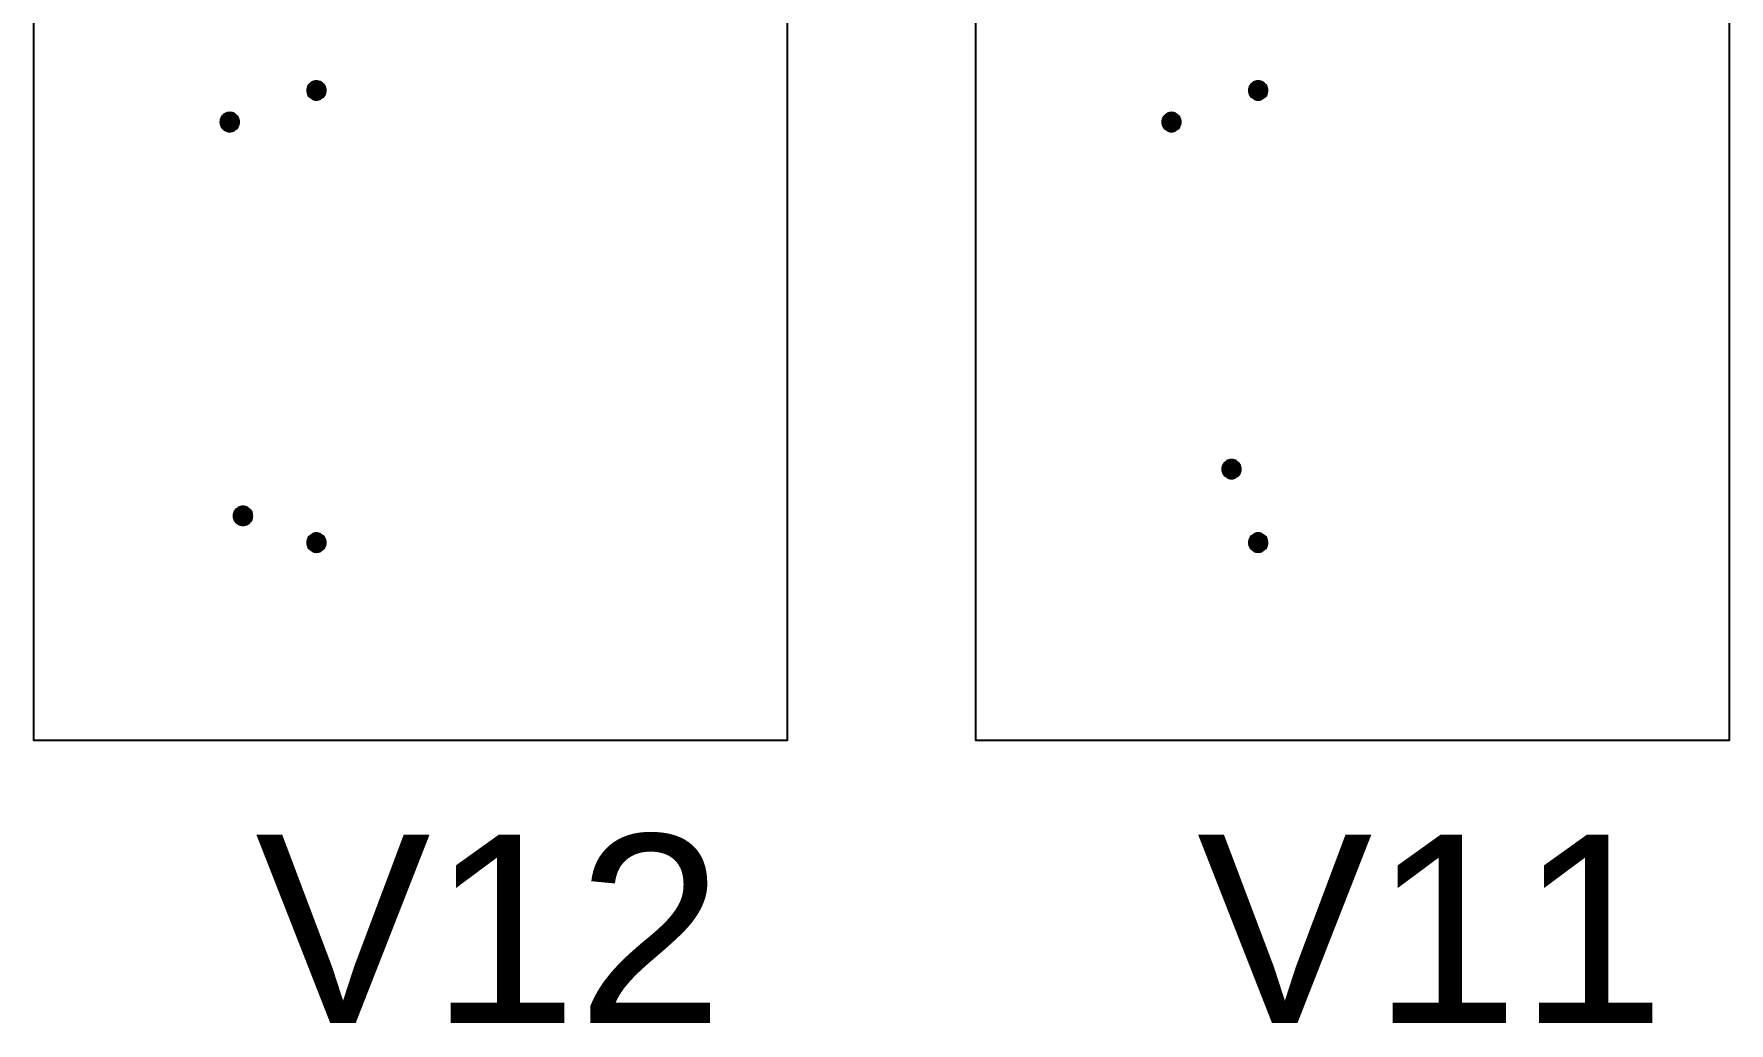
# Model space of a CAD drawing. Extents: x -2 to 177, y -6 to 16.
# Drawn here: x 8 to 17, y 5 to 10.25 of the extents above; entities that cross this region are included whole.
import ezdxf

# ---------------------------------------------------------------- set-up
doc = ezdxf.new("R2010")
doc.units = 0
doc.layers.get('0').update_dxf_attribs({"color": 255, "linetype": 'continuous'})
for name, color, linetype in [('Outline', 1, 'continuous'), ('V11', 46, 'continuous'), ('V12', 96, 'continuous')]:
    doc.layers.add(name, color=color, linetype=linetype)
doc.styles.get("Standard").update_dxf_attribs({"font": 'ARIAL.TTF'})

msp = doc.modelspace()

# ---------------------------------------------------------------- linework, layer by layer
at = {"layer": 'Outline'}
for points in [[(12, 15.5), (12, 6.5), (8, 6.5), (8, 15.5)], [(17, 15.5), (17, 6.5), (13, 6.5), (13, 15.5)]]:
    msp.add_lwpolyline(points, close=True, dxfattribs=at)
at = {"layer": 'V11'}
for points in [[(14.55, 9.95), (14.5496, 9.9565), (14.5483, 9.9629), (14.5462, 9.9691), (14.5433, 9.975), (14.5397, 9.9804), (14.5354, 9.9854), (14.5304, 9.9897), (14.525, 9.9933), (14.5191, 9.9962), (14.5129, 9.9983), (14.5065, 9.9996), (14.5, 10), (14.4935, 9.9996), (14.4871, 9.9983), (14.4809, 9.9962), (14.475, 9.9933), (14.4696, 9.9897), (14.4646, 9.9854), (14.4603, 9.9804), (14.4567, 9.975), (14.4538, 9.9691), (14.4517, 9.9629), (14.4504, 9.9565), (14.45, 9.95), (14.4504, 9.9435), (14.4517, 9.9371), (14.4538, 9.9309), (14.4567, 9.925), (14.4603, 9.9196), (14.4646, 9.9146), (14.4696, 9.9103), (14.475, 9.9067), (14.4809, 9.9038), (14.4871, 9.9017), (14.4935, 9.9004), (14.5, 9.9), (14.5065, 9.9004), (14.5129, 9.9017), (14.5191, 9.9038), (14.525, 9.9067), (14.5304, 9.9103), (14.5354, 9.9146), (14.5397, 9.9196), (14.5433, 9.925), (14.5462, 9.9309), (14.5483, 9.9371), (14.5496, 9.9435), (14.55, 9.95)], [(14.0896, 9.7824), (14.0891, 9.7889), (14.0878, 9.7954), (14.0857, 9.8015), (14.0829, 9.8074), (14.0792, 9.8128), (14.0749, 9.8178), (14.07, 9.8221), (14.0646, 9.8257), (14.0587, 9.8286), (14.0525, 9.8307), (14.0461, 9.832), (14.0396, 9.8324), (14.033, 9.832), (14.0266, 9.8307), (14.0204, 9.8286), (14.0146, 9.8257), (14.0091, 9.8221), (14.0042, 9.8178), (13.9999, 9.8128), (13.9962, 9.8074), (13.9934, 9.8015), (13.9913, 9.7954), (13.99, 9.7889), (13.9896, 9.7824), (13.99, 9.7759), (13.9913, 9.7695), (13.9934, 9.7633), (13.9962, 9.7574), (13.9999, 9.752), (14.0042, 9.7471), (14.0091, 9.7427), (14.0146, 9.7391), (14.0204, 9.7362), (14.0266, 9.7341), (14.033, 9.7328), (14.0396, 9.7324), (14.0461, 9.7328), (14.0525, 9.7341), (14.0587, 9.7362), (14.0646, 9.7391), (14.07, 9.7427), (14.0749, 9.7471), (14.0792, 9.752), (14.0829, 9.7574), (14.0857, 9.7633), (14.0878, 9.7695), (14.0891, 9.7759), (14.0896, 9.7824)], [(14.4081, 7.94), (14.4076, 7.9465), (14.4064, 7.9529), (14.4043, 7.9591), (14.4014, 7.965), (14.3977, 7.9704), (14.3934, 7.9753), (14.3885, 7.9796), (14.3831, 7.9833), (14.3772, 7.9862), (14.371, 7.9883), (14.3646, 7.9895), (14.3581, 7.99), (14.3515, 7.9895), (14.3451, 7.9883), (14.3389, 7.9862), (14.3331, 7.9833), (14.3276, 7.9796), (14.3227, 7.9753), (14.3184, 7.9704), (14.3148, 7.965), (14.3119, 7.9591), (14.3098, 7.9529), (14.3085, 7.9465), (14.3081, 7.94), (14.3085, 7.9334), (14.3098, 7.927), (14.3119, 7.9208), (14.3148, 7.915), (14.3184, 7.9095), (14.3227, 7.9046), (14.3276, 7.9003), (14.3331, 7.8967), (14.3389, 7.8938), (14.3451, 7.8917), (14.3515, 7.8904), (14.3581, 7.89), (14.3646, 7.8904), (14.371, 7.8917), (14.3772, 7.8938), (14.3831, 7.8967), (14.3885, 7.9003), (14.3934, 7.9046), (14.3977, 7.9095), (14.4014, 7.915), (14.4043, 7.9208), (14.4064, 7.927), (14.4076, 7.9334), (14.4081, 7.94)], [(14.55, 7.55), (14.5496, 7.5565), (14.5483, 7.5629), (14.5462, 7.5691), (14.5433, 7.575), (14.5397, 7.5804), (14.5354, 7.5854), (14.5304, 7.5897), (14.525, 7.5933), (14.5191, 7.5962), (14.5129, 7.5983), (14.5065, 7.5996), (14.5, 7.6), (14.4935, 7.5996), (14.4871, 7.5983), (14.4809, 7.5962), (14.475, 7.5933), (14.4696, 7.5897), (14.4646, 7.5854), (14.4603, 7.5804), (14.4567, 7.575), (14.4538, 7.5691), (14.4517, 7.5629), (14.4504, 7.5565), (14.45, 7.55), (14.4504, 7.5435), (14.4517, 7.5371), (14.4538, 7.5309), (14.4567, 7.525), (14.4603, 7.5196), (14.4646, 7.5146), (14.4696, 7.5103), (14.475, 7.5067), (14.4809, 7.5038), (14.4871, 7.5017), (14.4935, 7.5004), (14.5, 7.5), (14.5065, 7.5004), (14.5129, 7.5017), (14.5191, 7.5038), (14.525, 7.5067), (14.5304, 7.5103), (14.5354, 7.5146), (14.5397, 7.5196), (14.5433, 7.525), (14.5462, 7.5309), (14.5483, 7.5371), (14.5496, 7.5435), (14.55, 7.55)]]:
    msp.add_lwpolyline(points, close=True, dxfattribs=at)
for points in [[(14.4809, 9.9962), (14.4646, 9.9854), (14.5, 9.95)], [(14.5, 10), (14.4809, 9.9962), (14.5, 9.95)], [(14.5191, 9.9962), (14.5, 10), (14.5, 9.95)], [(14.5354, 9.9854), (14.5191, 9.9962), (14.5, 9.95)], [(14.4538, 9.9691), (14.45, 9.95), (14.5, 9.95)], [(14.45, 9.95), (14.4538, 9.9309), (14.5, 9.95)], [(14.4646, 9.9854), (14.4538, 9.9691), (14.5, 9.95)], [(14.4538, 9.9309), (14.4646, 9.9146), (14.5, 9.95)], [(14.4646, 9.9146), (14.4809, 9.9038), (14.5, 9.95)], [(14.4809, 9.9038), (14.5, 9.9), (14.5, 9.95)], [(14.5462, 9.9691), (14.5354, 9.9854), (14.5, 9.95)], [(14.55, 9.95), (14.5462, 9.9691), (14.5, 9.95)], [(14.5, 9.9), (14.5191, 9.9038), (14.5, 9.95)], [(14.5191, 9.9038), (14.5354, 9.9146), (14.5, 9.95)], [(14.5354, 9.9146), (14.5462, 9.9309), (14.5, 9.95)], [(14.5462, 9.9309), (14.55, 9.95), (14.5, 9.95)], [(14.0042, 9.8178), (13.9934, 9.8015), (14.0396, 9.7824)], [(14.0204, 9.8286), (14.0042, 9.8178), (14.0396, 9.7824)], [(14.0396, 9.8324), (14.0204, 9.8286), (14.0396, 9.7824)], [(14.0587, 9.8286), (14.0396, 9.8324), (14.0396, 9.7824)], [(14.0749, 9.8178), (14.0587, 9.8286), (14.0396, 9.7824)], [(14.0857, 9.8015), (14.0749, 9.8178), (14.0396, 9.7824)], [(13.9934, 9.8015), (13.9896, 9.7824), (14.0396, 9.7824)], [(13.9896, 9.7824), (13.9934, 9.7633), (14.0396, 9.7824)], [(13.9934, 9.7633), (14.0042, 9.7471), (14.0396, 9.7824)], [(14.0042, 9.7471), (14.0204, 9.7362), (14.0396, 9.7824)], [(14.0204, 9.7362), (14.0396, 9.7324), (14.0396, 9.7824)], [(14.0896, 9.7824), (14.0857, 9.8015), (14.0396, 9.7824)], [(14.0396, 9.7324), (14.0587, 9.7362), (14.0396, 9.7824)], [(14.0587, 9.7362), (14.0749, 9.7471), (14.0396, 9.7824)], [(14.0749, 9.7471), (14.0857, 9.7633), (14.0396, 9.7824)], [(14.0857, 9.7633), (14.0896, 9.7824), (14.0396, 9.7824)], [(14.3119, 7.9591), (14.3081, 7.94), (14.3581, 7.94)], [(14.3081, 7.94), (14.3119, 7.9208), (14.3581, 7.94)], [(14.3227, 7.9753), (14.3119, 7.9591), (14.3581, 7.94)], [(14.3119, 7.9208), (14.3227, 7.9046), (14.3581, 7.94)], [(14.3389, 7.9862), (14.3227, 7.9753), (14.3581, 7.94)], [(14.3227, 7.9046), (14.3389, 7.8938), (14.3581, 7.94)], [(14.3581, 7.99), (14.3389, 7.9862), (14.3581, 7.94)], [(14.3389, 7.8938), (14.3581, 7.89), (14.3581, 7.94)], [(14.3772, 7.9862), (14.3581, 7.99), (14.3581, 7.94)], [(14.3934, 7.9753), (14.3772, 7.9862), (14.3581, 7.94)], [(14.4043, 7.9591), (14.3934, 7.9753), (14.3581, 7.94)], [(14.4081, 7.94), (14.4043, 7.9591), (14.3581, 7.94)], [(14.3581, 7.89), (14.3772, 7.8938), (14.3581, 7.94)], [(14.3772, 7.8938), (14.3934, 7.9046), (14.3581, 7.94)], [(14.3934, 7.9046), (14.4043, 7.9208), (14.3581, 7.94)], [(14.4043, 7.9208), (14.4081, 7.94), (14.3581, 7.94)], [(14.4538, 7.5691), (14.45, 7.55), (14.5, 7.55)], [(14.4646, 7.5854), (14.4538, 7.5691), (14.5, 7.55)], [(14.4809, 7.5962), (14.4646, 7.5854), (14.5, 7.55)], [(14.5, 7.6), (14.4809, 7.5962), (14.5, 7.55)], [(14.5191, 7.5962), (14.5, 7.6), (14.5, 7.55)], [(14.5354, 7.5854), (14.5191, 7.5962), (14.5, 7.55)], [(14.5462, 7.5691), (14.5354, 7.5854), (14.5, 7.55)], [(14.55, 7.55), (14.5462, 7.5691), (14.5, 7.55)], [(14.45, 7.55), (14.4538, 7.5309), (14.5, 7.55)], [(14.4538, 7.5309), (14.4646, 7.5146), (14.5, 7.55)], [(14.4646, 7.5146), (14.4809, 7.5038), (14.5, 7.55)], [(14.4809, 7.5038), (14.5, 7.5), (14.5, 7.55)], [(14.5, 7.5), (14.5191, 7.5038), (14.5, 7.55)], [(14.5191, 7.5038), (14.5354, 7.5146), (14.5, 7.55)], [(14.5354, 7.5146), (14.5462, 7.5309), (14.5, 7.55)], [(14.5462, 7.5309), (14.55, 7.55), (14.5, 7.55)]]:
    msp.add_solid(points, dxfattribs=at)
at = {"layer": 'V12'}
for points in [[(9.55, 9.95), (9.5496, 9.9565), (9.5483, 9.9629), (9.5462, 9.9691), (9.5433, 9.975), (9.5397, 9.9804), (9.5354, 9.9854), (9.5304, 9.9897), (9.525, 9.9933), (9.5191, 9.9962), (9.5129, 9.9983), (9.5065, 9.9996), (9.5, 10), (9.4935, 9.9996), (9.4871, 9.9983), (9.4809, 9.9962), (9.475, 9.9933), (9.4696, 9.9897), (9.4646, 9.9854), (9.4603, 9.9804), (9.4567, 9.975), (9.4538, 9.9691), (9.4517, 9.9629), (9.4504, 9.9565), (9.45, 9.95), (9.4504, 9.9435), (9.4517, 9.9371), (9.4538, 9.9309), (9.4567, 9.925), (9.4603, 9.9196), (9.4646, 9.9146), (9.4696, 9.9103), (9.475, 9.9067), (9.4809, 9.9038), (9.4871, 9.9017), (9.4935, 9.9004), (9.5, 9.9), (9.5065, 9.9004), (9.5129, 9.9017), (9.5191, 9.9038), (9.525, 9.9067), (9.5304, 9.9103), (9.5354, 9.9146), (9.5397, 9.9196), (9.5433, 9.925), (9.5462, 9.9309), (9.5483, 9.9371), (9.5496, 9.9435), (9.55, 9.95)], [(9.0896, 9.7824), (9.0891, 9.7889), (9.0878, 9.7954), (9.0857, 9.8015), (9.0829, 9.8074), (9.0792, 9.8128), (9.0749, 9.8178), (9.07, 9.8221), (9.0646, 9.8257), (9.0587, 9.8286), (9.0525, 9.8307), (9.0461, 9.832), (9.0396, 9.8324), (9.033, 9.832), (9.0266, 9.8307), (9.0204, 9.8286), (9.0146, 9.8257), (9.0091, 9.8221), (9.0042, 9.8178), (8.9999, 9.8128), (8.9962, 9.8074), (8.9934, 9.8015), (8.9913, 9.7954), (8.99, 9.7889), (8.9896, 9.7824), (8.99, 9.7759), (8.9913, 9.7695), (8.9934, 9.7633), (8.9962, 9.7574), (8.9999, 9.752), (9.0042, 9.7471), (9.0091, 9.7427), (9.0146, 9.7391), (9.0204, 9.7362), (9.0266, 9.7341), (9.033, 9.7328), (9.0396, 9.7324), (9.0461, 9.7328), (9.0525, 9.7341), (9.0587, 9.7362), (9.0646, 9.7391), (9.07, 9.7427), (9.0749, 9.7471), (9.0792, 9.752), (9.0829, 9.7574), (9.0857, 9.7633), (9.0878, 9.7695), (9.0891, 9.7759), (9.0896, 9.7824)], [(9.16, 7.6919), (9.1596, 7.6985), (9.1583, 7.7049), (9.1562, 7.7111), (9.1533, 7.7169), (9.1497, 7.7224), (9.1454, 7.7273), (9.1405, 7.7316), (9.135, 7.7352), (9.1292, 7.7381), (9.123, 7.7402), (9.1166, 7.7415), (9.11, 7.7419), (9.1035, 7.7415), (9.0971, 7.7402), (9.0909, 7.7381), (9.085, 7.7352), (9.0796, 7.7316), (9.0747, 7.7273), (9.0704, 7.7224), (9.0667, 7.7169), (9.0638, 7.7111), (9.0617, 7.7049), (9.0605, 7.6985), (9.06, 7.6919), (9.0605, 7.6854), (9.0617, 7.679), (9.0638, 7.6728), (9.0667, 7.6669), (9.0704, 7.6615), (9.0747, 7.6566), (9.0796, 7.6523), (9.085, 7.6486), (9.0909, 7.6457), (9.0971, 7.6436), (9.1035, 7.6424), (9.11, 7.6419), (9.1166, 7.6424), (9.123, 7.6436), (9.1292, 7.6457), (9.135, 7.6486), (9.1405, 7.6523), (9.1454, 7.6566), (9.1497, 7.6615), (9.1533, 7.6669), (9.1562, 7.6728), (9.1583, 7.679), (9.1596, 7.6854), (9.16, 7.6919)], [(9.55, 7.55), (9.5496, 7.5565), (9.5483, 7.5629), (9.5462, 7.5691), (9.5433, 7.575), (9.5397, 7.5804), (9.5354, 7.5854), (9.5304, 7.5897), (9.525, 7.5933), (9.5191, 7.5962), (9.5129, 7.5983), (9.5065, 7.5996), (9.5, 7.6), (9.4935, 7.5996), (9.4871, 7.5983), (9.4809, 7.5962), (9.475, 7.5933), (9.4696, 7.5897), (9.4646, 7.5854), (9.4603, 7.5804), (9.4567, 7.575), (9.4538, 7.5691), (9.4517, 7.5629), (9.4504, 7.5565), (9.45, 7.55), (9.4504, 7.5435), (9.4517, 7.5371), (9.4538, 7.5309), (9.4567, 7.525), (9.4603, 7.5196), (9.4646, 7.5146), (9.4696, 7.5103), (9.475, 7.5067), (9.4809, 7.5038), (9.4871, 7.5017), (9.4935, 7.5004), (9.5, 7.5), (9.5065, 7.5004), (9.5129, 7.5017), (9.5191, 7.5038), (9.525, 7.5067), (9.5304, 7.5103), (9.5354, 7.5146), (9.5397, 7.5196), (9.5433, 7.525), (9.5462, 7.5309), (9.5483, 7.5371), (9.5496, 7.5435), (9.55, 7.55)]]:
    msp.add_lwpolyline(points, close=True, dxfattribs=at)
for points in [[(9.4809, 9.9962), (9.4646, 9.9854), (9.5, 9.95)], [(9.5, 10), (9.4809, 9.9962), (9.5, 9.95)], [(9.5191, 9.9962), (9.5, 10), (9.5, 9.95)], [(9.5354, 9.9854), (9.5191, 9.9962), (9.5, 9.95)], [(9.4538, 9.9691), (9.45, 9.95), (9.5, 9.95)], [(9.45, 9.95), (9.4538, 9.9309), (9.5, 9.95)], [(9.4646, 9.9854), (9.4538, 9.9691), (9.5, 9.95)], [(9.4538, 9.9309), (9.4646, 9.9146), (9.5, 9.95)], [(9.4646, 9.9146), (9.4809, 9.9038), (9.5, 9.95)], [(9.4809, 9.9038), (9.5, 9.9), (9.5, 9.95)], [(9.5462, 9.9691), (9.5354, 9.9854), (9.5, 9.95)], [(9.55, 9.95), (9.5462, 9.9691), (9.5, 9.95)], [(9.5, 9.9), (9.5191, 9.9038), (9.5, 9.95)], [(9.5191, 9.9038), (9.5354, 9.9146), (9.5, 9.95)], [(9.5354, 9.9146), (9.5462, 9.9309), (9.5, 9.95)], [(9.5462, 9.9309), (9.55, 9.95), (9.5, 9.95)], [(9.0042, 9.8178), (8.9934, 9.8015), (9.0396, 9.7824)], [(9.0204, 9.8286), (9.0042, 9.8178), (9.0396, 9.7824)], [(9.0396, 9.8324), (9.0204, 9.8286), (9.0396, 9.7824)], [(9.0587, 9.8286), (9.0396, 9.8324), (9.0396, 9.7824)], [(9.0749, 9.8178), (9.0587, 9.8286), (9.0396, 9.7824)], [(9.0857, 9.8015), (9.0749, 9.8178), (9.0396, 9.7824)], [(8.9934, 9.8015), (8.9896, 9.7824), (9.0396, 9.7824)], [(8.9896, 9.7824), (8.9934, 9.7633), (9.0396, 9.7824)], [(8.9934, 9.7633), (9.0042, 9.7471), (9.0396, 9.7824)], [(9.0042, 9.7471), (9.0204, 9.7362), (9.0396, 9.7824)], [(9.0204, 9.7362), (9.0396, 9.7324), (9.0396, 9.7824)], [(9.0896, 9.7824), (9.0857, 9.8015), (9.0396, 9.7824)], [(9.0396, 9.7324), (9.0587, 9.7362), (9.0396, 9.7824)], [(9.0587, 9.7362), (9.0749, 9.7471), (9.0396, 9.7824)], [(9.0749, 9.7471), (9.0857, 9.7633), (9.0396, 9.7824)], [(9.0857, 9.7633), (9.0896, 9.7824), (9.0396, 9.7824)], [(9.11, 7.7419), (9.0909, 7.7381), (9.11, 7.6919)], [(9.1292, 7.7381), (9.11, 7.7419), (9.11, 7.6919)], [(9.0638, 7.7111), (9.06, 7.6919), (9.11, 7.6919)], [(9.06, 7.6919), (9.0638, 7.6728), (9.11, 7.6919)], [(9.0747, 7.7273), (9.0638, 7.7111), (9.11, 7.6919)], [(9.0638, 7.6728), (9.0747, 7.6566), (9.11, 7.6919)], [(9.0909, 7.7381), (9.0747, 7.7273), (9.11, 7.6919)], [(9.0747, 7.6566), (9.0909, 7.6457), (9.11, 7.6919)], [(9.0909, 7.6457), (9.11, 7.6419), (9.11, 7.6919)], [(9.1454, 7.7273), (9.1292, 7.7381), (9.11, 7.6919)], [(9.1562, 7.7111), (9.1454, 7.7273), (9.11, 7.6919)], [(9.16, 7.6919), (9.1562, 7.7111), (9.11, 7.6919)], [(9.11, 7.6419), (9.1292, 7.6457), (9.11, 7.6919)], [(9.1292, 7.6457), (9.1454, 7.6566), (9.11, 7.6919)], [(9.1454, 7.6566), (9.1562, 7.6728), (9.11, 7.6919)], [(9.1562, 7.6728), (9.16, 7.6919), (9.11, 7.6919)], [(9.4538, 7.5691), (9.45, 7.55), (9.5, 7.55)], [(9.4646, 7.5854), (9.4538, 7.5691), (9.5, 7.55)], [(9.4809, 7.5962), (9.4646, 7.5854), (9.5, 7.55)], [(9.5, 7.6), (9.4809, 7.5962), (9.5, 7.55)], [(9.5191, 7.5962), (9.5, 7.6), (9.5, 7.55)], [(9.5354, 7.5854), (9.5191, 7.5962), (9.5, 7.55)], [(9.5462, 7.5691), (9.5354, 7.5854), (9.5, 7.55)], [(9.55, 7.55), (9.5462, 7.5691), (9.5, 7.55)], [(9.45, 7.55), (9.4538, 7.5309), (9.5, 7.55)], [(9.4538, 7.5309), (9.4646, 7.5146), (9.5, 7.55)], [(9.4646, 7.5146), (9.4809, 7.5038), (9.5, 7.55)], [(9.4809, 7.5038), (9.5, 7.5), (9.5, 7.55)], [(9.5, 7.5), (9.5191, 7.5038), (9.5, 7.55)], [(9.5191, 7.5038), (9.5354, 7.5146), (9.5, 7.55)], [(9.5354, 7.5146), (9.5462, 7.5309), (9.5, 7.55)], [(9.5462, 7.5309), (9.55, 7.55), (9.5, 7.55)]]:
    msp.add_solid(points, dxfattribs=at)

# ---------------------------------------------------------------- texts
for s, p in [('V12', (9.175, 5)), ('V11', (14.175, 5))]:
    msp.add_text(s, height=1).set_placement(p)

doc.saveas('drawing.dxf')
